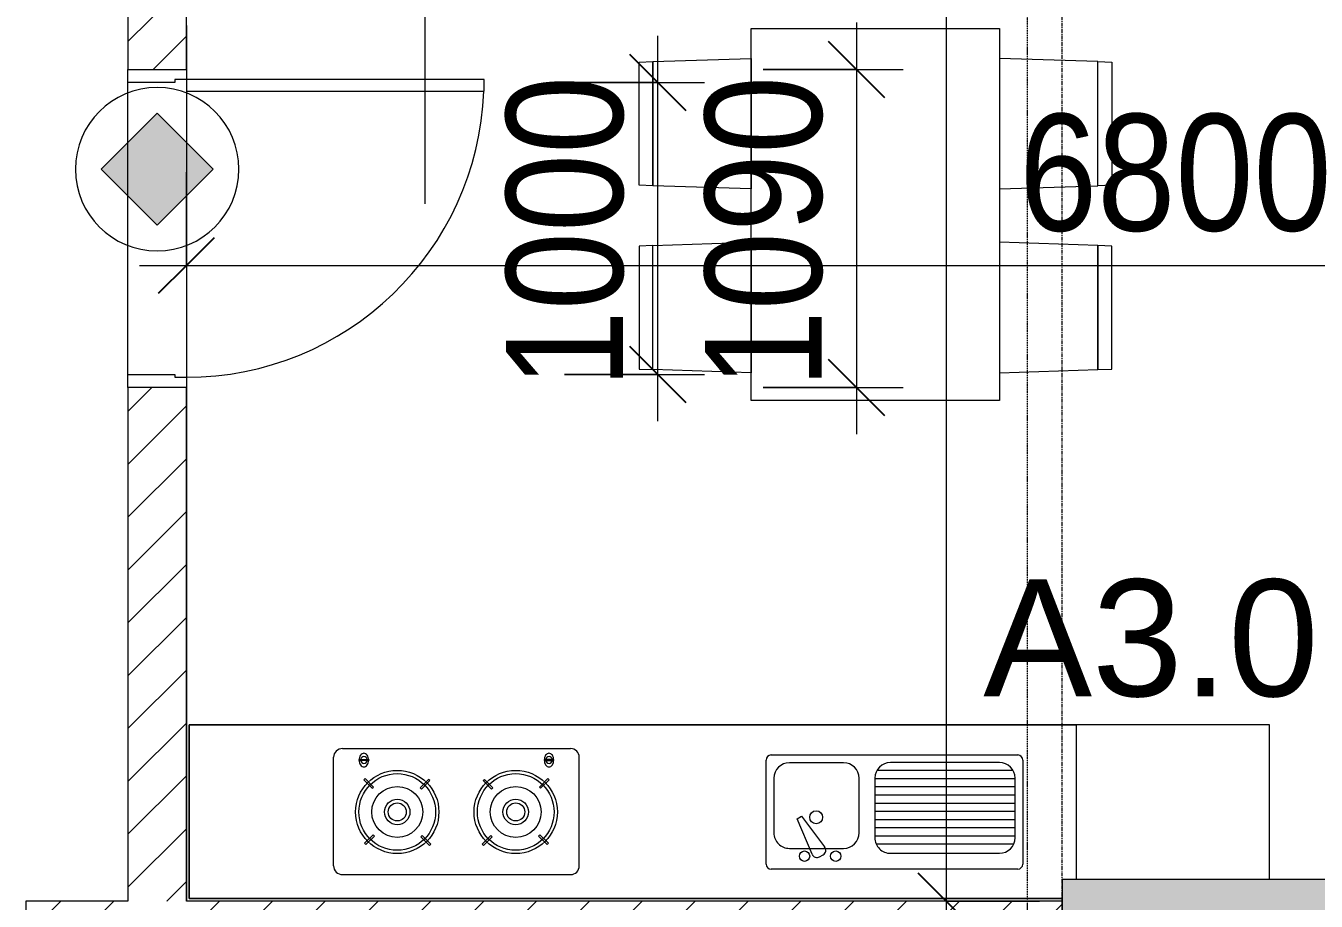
# Model space of a CAD drawing. Header units: millimetres. Extents: x 1591 to 239243, y -15958 to 82755.
# Drawn here: x 220501 to 224921, y 53637 to 56636 of the extents above; entities that cross this region are included whole.
import ezdxf

# ---------------------------------------------------------------- set-up
doc = ezdxf.new("R2010")
doc.units = ezdxf.units.MM
doc.linetypes.add('Dash Dot 3_16_', pattern=[7.9375, 4.7625, -1.5875, 0, -1.5875])
doc.linetypes.add('Grid Line', pattern=[22.225, 12.7, -3.175, 3.175, -3.175])
for name, color, linetype, lineweight in [('0-1', 250, 'Continuous', 5), ('A-ANNO-DIMS', 211, 'Continuous', 9), ('A-ANNO-DIMS-160', 211, 'Continuous', 9), ('A-ANNO-NOTE', 131, 'Continuous', 9), ('A-AREA-IDEN', 2, 'Continuous', 9), ('A-DETL-GENF-2', 10, 'Continuous', 9), ('A-DOOR-3', 10, 'Continuous', 9), ('A-DOOR-FRAM-1', 10, 'Continuous', 9), ('A-DOOR-IDEN', 31, 'Continuous', 9), ('A-FLOR-2', 9, 'Continuous', 9), ('A-WALL', 113, 'Continuous', 9), ('A-WALL-3', 113, 'Continuous', 18), ('A-WALL-PATT-2', 111, 'Continuous', 9), ('G-ANNO-SYMB-1', 111, 'Dash Dot 3_16_', 18), ('I-FURN', 30, 'Continuous', 9), ('I-FURN-1', 254, 'Continuous', 9), ('S-COLS-1', 52, 'Continuous', 5), ('S-COLS-2', 250, 'Continuous', 18), ('S-GRID-1', 1, 'Grid Line', 9)]:
    doc.layers.add(name, color=color, linetype=linetype, lineweight=lineweight)
doc.styles.add('Arial_9', font='arial_0.ttf', dxfattribs={"height": 400})
doc.styles.add('UTM Avo', font='UTM Avo.ttf', dxfattribs={"width": 0.9, "height": 400})
doc.dimstyles.new('1_Dim_chi_tiet_2_5', dxfattribs={"dimscale": 304.8, "dimtxt": 399.720379, "dimasz": 0.629921, "dimexe": 0.524934, "dimexo": 0.0625, "dimgap": 0.052493, "dimtad": 1, "dimdec": 0, "dimrnd": 5, "dimzin": 0, "dimdsep": 46, "dimtxsty": 'UTM Avo', "dimblk1": 'OBLIQUE', "dimblk2": 'OBLIQUE', "dimsah": 1, "dimcen": 0.09, "dimdle": 0.524934, "dimazin": 0, "dimtfac": 1, "dimtdec": 4, "dimtix": 1, "dimtmove": 0, "dimatfit": 3, "dimfxl": 1.049869, "dimfxlon": 1, "dimtvp": 1, "dimtolj": 1, "dimtzin": 0, "dimarcsym": 2})
pattern_1 = [(45, (101998.83, 0), (-90.50967, 90.50967), [])]

# ---------------------------------------------------------------- blocks, each defined once
blk = doc.blocks.new('NCV_TKTC_KET CAU_rvt-1-TKCS_MB TẦNG 5')
at = {"layer": 'S-COLS-1'}
blk.add_hatch(color=256, dxfattribs=at).paths.add_polyline_path([(123052.6, 53361.9), (123052.6, 53711.9), (122052.6, 53711.9), (122052.6, 53361.9), (122852.6, 53361.9)])
at = {"layer": 'S-COLS-2'}
for p, q in [((123052.6, 53711.9), (122052.6, 53711.9)), ((122052.6, 53711.9), (122052.6, 53361.9))]:
    blk.add_line(p, q, dxfattribs=at)
blk = doc.blocks.new('HE BEP A1 - HE BEP A 2-V123-TKCS_MB TẦNG 5')
at = {"layer": 'I-FURN'}
for p, q in [((710, 594.4), (3700, 594.4)), ((3700, 594.4), (3700, 0)), ((3700, 594.4), (3700, 0)), ((0, 529.4), (0, 0)), ((662.4, 0), (662.4, 529.4)), ((662.4, 0), (662.4, 529.4)), ((862.4, 494.4), (1706.9, 494.4)), ((3175.6, 513.2), (2394, 513.2)), ((844.9, 120.7), (844.9, 476.9)), ((1541.1, 452.3), (1528.6, 445.1)), ((1566.6, 443.1), (1618.1, 322.3)), ((1724.4, 476.9), (1724.4, 120.7)), ((2364, 483.2), (2364, 111.2)), ((3205.6, 483.2), (3205.6, 111.2)), ((876.4, 408.9), (1346.8, 408.9)), ((1298.3, 440.1), (924.9, 440.1)), ((1644.4, 423.2), (1459, 423.2)), ((1602.7, 313.4), (1523.8, 418.4)), ((2474.5, 410.3), (2470.1, 405.9)), ((2470.1, 405.9), (2499.2, 376.7)), ((2503.6, 381.1), (2474.5, 410.3)), ((2692.1, 413), (2663, 383.9)), ((2667.3, 379.5), (2696.5, 408.6)), ((2696.5, 408.6), (2692.1, 413)), ((2873.2, 408.6), (2877.5, 413)), ((2902.3, 379.5), (2873.2, 408.6)), ((2877.5, 413), (2906.7, 383.9)), ((3066, 381.1), (3095.1, 410.3)), ((3099.5, 405.9), (3070.4, 376.7)), ((3095.1, 410.3), (3099.5, 405.9)), ((871.5, 386.8), (871.5, 182.3)), ((871.5, 380.9), (1351.6, 380.9)), ((1351.6, 182.3), (1351.6, 386.8)), ((1405.6, 369.9), (1405.6, 183.2)), ((1697.8, 183.2), (1697.8, 369.9)), ((2499.2, 376.7), (2503.6, 381.1)), ((2663, 383.9), (2667.3, 379.5)), ((2906.7, 383.9), (2902.3, 379.5)), ((3070.4, 376.7), (3066, 381.1)), ((871.5, 352.9), (1351.6, 352.9)), ((871.5, 324.9), (1351.6, 324.9)), ((1618.1, 322.3), (1602.7, 313.4)), ((871.5, 296.9), (1351.6, 296.9)), ((871.5, 268.9), (1351.6, 268.9)), ((871.5, 240.9), (1351.6, 240.9)), ((871.5, 212.9), (1351.6, 212.9)), ((871.5, 184.9), (1351.6, 184.9)), ((2467.4, 188.3), (2496.5, 217.4)), ((2471.8, 183.9), (2467.4, 188.3)), ((2500.9, 213), (2471.8, 183.9)), ((2496.5, 217.4), (2500.9, 213)), ((2660.2, 215.8), (2664.6, 220.2)), ((2689.3, 186.7), (2660.2, 215.8)), ((2664.6, 220.2), (2693.7, 191.1)), ((2693.7, 191.1), (2689.3, 186.7)), ((2905, 220.2), (2875.9, 191.1)), ((2875.9, 191.1), (2880.3, 186.7)), ((2880.3, 186.7), (2909.4, 215.8)), ((2909.4, 215.8), (2905, 220.2)), ((3073.1, 217.4), (3068.7, 213)), ((3068.7, 213), (3097.9, 183.9)), ((3102.3, 188.3), (3073.1, 217.4)), ((3097.9, 183.9), (3102.3, 188.3)), ((877.9, 156.9), (1345.2, 156.9)), ((1706.9, 103.2), (862.4, 103.2)), ((924.9, 128.9), (1298.3, 128.9)), ((1459, 129.9), (1644.4, 129.9)), ((2451.6, 122.3), (2451.6, 118.3)), ((2484.1, 122.3), (2451.6, 122.3)), ((2451.6, 118.3), (2484.1, 118.3)), ((2484.1, 118.3), (2484.1, 122.3)), ((3085.5, 118.3), (3085.5, 122.3)), ((3085.5, 122.3), (3118, 122.3)), ((3118, 118.3), (3085.5, 118.3)), ((3118, 122.3), (3118, 118.3)), ((3175.6, 81.2), (2394, 81.2)), ((0, 0), (662.4, 0)), ((3700, 0), (662.4, 0))]:
    blk.add_line(p, q, dxfattribs=at)
for centre, radius in [((1485.9, 449.9), 17.8), ((1592.6, 449.9), 17.8), ((2581.9, 298.5), 142.6), ((2581.9, 298.5), 131.3), ((2987.7, 298.5), 142.6), ((2987.7, 298.5), 131.3), ((2581.9, 298.5), 87.2), ((2987.7, 298.5), 87.2), ((1552.8, 316.6), 22.2), ((2581.9, 298.5), 43.6), ((2581.9, 298.5), 30.9), ((2987.7, 298.5), 43.6), ((2987.7, 298.5), 30.9)]:
    blk.add_circle(centre, radius, dxfattribs=at)
for centre, radius, start, end in [((862.4, 476.9), 17.5, 90, 180), ((1706.9, 476.9), 17.5, 0, 90), ((2394, 483.2), 30, 90, 180), ((3175.6, 483.2), 30, 360, 90), ((1537.5, 429.7), 17.8, 119.9521, 219.4618), ((1549.9, 436.9), 17.8, 20.5379, 119.9521), ((924.9, 386.8), 53.3, 90, 180), ((1298.3, 386.8), 53.3, 360, 90), ((1459, 369.9), 53.3, 90, 180), ((1644.4, 369.9), 53.3, 360, 90), ((924.9, 182.3), 53.3, 180, 270), ((1298.3, 182.3), 53.3, 270, 360), ((1459, 183.2), 53.3, 180, 270), ((1644.4, 183.2), 53.3, 270, 360), ((2476.6, 123.1), 24.7, 145.204, 163.9419), ((2471.3, 126.9), 18.1, 120.7976, 145.204), ((2467.9, 132.6), 11.5, 90, 120.7976), ((2467.9, 132.6), 11.5, 59.2024, 90), ((2464.5, 126.9), 18.1, 34.796, 59.2024), ((2459.1, 123.1), 24.7, 16.0581, 34.796), ((3110.5, 123.1), 24.7, 145.204, 163.9419), ((3105.2, 126.9), 18.1, 120.7976, 145.204), ((3101.8, 132.6), 11.5, 90, 120.7976), ((3101.8, 132.6), 11.5, 59.2024, 90), ((3098.4, 126.9), 18.1, 34.796, 59.2024), ((3093, 123.1), 24.7, 16.0581, 34.796), ((862.4, 120.7), 17.5, 180, 270), ((1706.9, 120.7), 17.5, 270, 360), ((2394, 111.2), 30, 180, 270), ((2485.1, 120.7), 33.5, 163.9419, 180), ((2485.1, 120.7), 33.5, 180, 196.0581), ((2476.6, 118.2), 24.7, 196.0581, 214.796), ((2467.8, 120.3), 11.6, 9.9102, 170.0898), ((2467.8, 120.3), 11.6, 189.7177, 350.2823), ((2471.3, 114.5), 18.1, 214.796, 239.2024), ((2467.9, 108.8), 11.5, 239.2024, 270), ((2467.9, 108.8), 11.5, 270, 300.7976), ((2464.5, 114.5), 18.1, 300.7976, 325.204), ((2459.1, 118.2), 24.7, 325.204, 343.9419), ((2450.6, 120.7), 33.5, 0, 16.0581), ((2450.6, 120.7), 33.5, 343.9419, 0), ((3119, 120.7), 33.5, 163.9419, 180), ((3119, 120.7), 33.5, 180, 196.0581), ((3110.5, 118.2), 24.7, 196.0581, 214.796), ((3105.2, 114.5), 18.1, 214.796, 239.2024), ((3101.8, 120.3), 11.6, 9.9102, 170.0898), ((3101.8, 120.3), 11.6, 189.7177, 350.2823), ((3101.8, 108.8), 11.5, 239.2024, 270), ((3101.8, 108.8), 11.5, 270, 300.7976), ((3098.4, 114.5), 18.1, 300.7976, 325.204), ((3093, 118.2), 24.7, 325.204, 343.9419), ((3084.5, 120.7), 33.5, 0, 16.0581), ((3084.5, 120.7), 33.5, 343.9419, 0), ((3175.6, 111.2), 30, 270, 0)]:
    blk.add_arc(centre, radius, start, end, dxfattribs=at)
at = {"layer": 'I-FURN-1'}
for p, q in [((3700, 594.4), (710, 594.4)), ((3700, 0), (3700, 594.4)), ((0, 529.4), (0, 0)), ((0, 0), (3700, 0))]:
    blk.add_line(p, q, dxfattribs=at)
blk = doc.blocks.new('RES_BAN AN 1 - RES_BAN AN 1-885813-TKCS_MB TẦNG 5')
at = {"layer": 'I-FURN-1'}
for p, q in [((-425, 1275), (425, 1275)), ((-425, 0), (-425, 1275)), ((425, 1275), (425, 0)), ((-761.9, 1168.8), (-809.6, 1167.2)), ((-809.6, 1167.2), (-809.6, 745.3)), ((-425, 1180), (-761.9, 1168.8)), ((-761.9, 1168.8), (-761.9, 743.8)), ((-761.9, 743.8), (-761.9, 1168.8)), ((-425, 732.5), (-425, 1180)), ((425, 1180), (761.9, 1168.8)), ((425, 732.5), (425, 1180)), ((761.9, 1168.8), (761.9, 743.8)), ((761.9, 1168.8), (761.9, 743.8)), ((809.6, 1167.2), (761.9, 1168.8)), ((809.6, 745.3), (809.6, 1167.2)), ((-809.6, 745.3), (-761.9, 743.8)), ((-761.9, 743.8), (-425, 732.5)), ((761.9, 743.8), (425, 732.5)), ((761.9, 743.8), (809.6, 745.3)), ((-809.6, 536.9), (-761.9, 538.5)), ((-809.6, 115.1), (-809.6, 536.9)), ((-425, 549.7), (-761.9, 538.5)), ((-761.9, 538.5), (-761.9, 113.5)), ((-761.9, 538.5), (-761.9, 113.5)), ((-425, 102.3), (-425, 549.7)), ((425, 549.7), (761.9, 538.5)), ((425, 102.3), (425, 549.7)), ((761.9, 538.5), (761.9, 113.5)), ((761.9, 538.5), (809.6, 536.9)), ((761.9, 113.5), (761.9, 538.5)), ((809.6, 536.9), (809.6, 115.1)), ((-761.9, 113.5), (-809.6, 115.1)), ((-761.9, 113.5), (-425, 102.3)), ((761.9, 113.5), (425, 102.3)), ((809.6, 115.1), (761.9, 113.5)), ((425, 0), (-425, 0))]:
    blk.add_line(p, q, dxfattribs=at)
blk = doc.blocks.new('NCV_TKTC_TANG 5_rvt-1-TKCS_MB TẦNG 5')
at = {"layer": 'A-FLOR-2'}
blk.add_line((119052.6, 56636.9), (119052.6, 53637.4), dxfattribs=at)
at = {"layer": 'I-FURN-1', "rotation": 180}
for name, p in [('RES_BAN AN 1 - RES_BAN AN 1-885813-TKCS_MB TẦNG 5', (121412.6, 56626.9)), ('HE BEP A1 - HE BEP A 2-V123-TKCS_MB TẦNG 5', (122762.6, 54241.3))]:
    blk.add_blockref(name, p, dxfattribs=at)
blk = doc.blocks.new('FD_05 - FD_05-1000x2200mm-835433-TKCS_MB TẦNG 5')
at = {"layer": 'A-DETL-GENF-2'}
for p, q in [((510, -100), (470, -100)), ((470, -100), (470, -1120)), ((510, -1120), (510, -100)), ((470, -1120), (510, -1120))]:
    blk.add_line(p, q, dxfattribs=at)
blk.add_arc((510, -100), 1020, 180, 267.7525, dxfattribs=at)
at = {"layer": 'A-DOOR-FRAM-1'}
for p, q in [((-545, 100), (-500, 100)), ((-545, -100), (-545, 100)), ((-500, 100), (-500, -60)), ((500, 100), (545, 100)), ((500, -60), (500, 100)), ((545, 100), (545, -100)), ((-500, -60), (-510, -60)), ((-510, -60), (-510, -100)), ((510, -60), (500, -60)), ((510, -100), (510, -60)), ((-510, -100), (-545, -100)), ((545, -100), (510, -100))]:
    blk.add_line(p, q, dxfattribs=at)
blk = doc.blocks.new('DIMBLOCK75-TKCS_MB TẦNG 5')
at = {"layer": 'A-ANNO-DIMS-160'}
for p, q in [((223653.5, 61796.9), (223653.5, 53476.9)), ((223973.5, 61636.9), (223493.5, 61636.9)), ((223653.5, 61636.9), (223973.5, 61636.9)), ((223973.5, 53636.9), (223493.5, 53636.9)), ((223653.5, 53636.9), (223973.5, 53636.9))]:
    blk.add_line(p, q, dxfattribs=at)
at = {"layer": 'A-ANNO-DIMS-160', "lineweight": 25}
for p, q in [((223653.5, 61636.9), (223557.5, 61732.9)), ((223653.5, 61636.9), (223749.5, 61540.9)), ((223653.5, 53636.9), (223557.5, 53732.9)), ((223653.5, 53636.9), (223749.5, 53540.9))]:
    blk.add_line(p, q, dxfattribs=at)
at = {"layer": 'A-ANNO-DIMS-160', "color": 0, "insert": (223133.9, 57089.2), "char_height": 400, "width": 1314.636, "attachment_point": 1, "rotation": 90, "line_spacing_factor": 1.110334, "style": 'UTM Avo'}
blk.add_mtext('8000', dxfattribs=at)
blk = doc.blocks.new('_Oblique')
at = {"color": 0, "linetype": 'ByBlock', "lineweight": -2}
blk.add_line((-0.5, -0.5), (0.5, 0.5), dxfattribs=at)
blk = doc.blocks.new('DIMBLOCK76-TKCS_MB TẦNG 5')
at = {"layer": 'A-ANNO-DIMS-160'}
for p, q in [((221051.3, 56134.5), (221051.3, 55654.5)), ((221051.3, 55814.5), (221051.3, 56134.5)), ((227851.4, 56134.5), (227851.4, 55654.5)), ((227851.4, 55814.5), (227851.4, 56134.5)), ((220891.3, 55814.5), (228011.4, 55814.5))]:
    blk.add_line(p, q, dxfattribs=at)
at = {"layer": 'A-ANNO-DIMS-160', "lineweight": 25}
for p, q in [((221051.3, 55814.5), (221147.3, 55910.5)), ((227851.4, 55814.5), (227947.4, 55910.5)), ((221051.3, 55814.5), (220955.3, 55718.5)), ((227851.4, 55814.5), (227755.4, 55718.5))]:
    blk.add_line(p, q, dxfattribs=at)
at = {"layer": 'A-ANNO-DIMS-160', "color": 0, "insert": (223903.6, 56334.2), "char_height": 400, "width": 1314.636, "attachment_point": 1, "line_spacing_factor": 1.110334, "style": 'UTM Avo'}
blk.add_mtext('6800', dxfattribs=at)
blk = doc.blocks.new('DIMBLOCK208-TKCS_MB TẦNG 5')
at = {"layer": 'A-ANNO-DIMS-160'}
for p, q in [((223347, 56646.9), (223347, 55236.9)), ((223027, 56486.9), (223507, 56486.9)), ((223347, 56486.9), (223027, 56486.9)), ((223027, 55396.9), (223507, 55396.9)), ((223347, 55396.9), (223027, 55396.9))]:
    blk.add_line(p, q, dxfattribs=at)
at = {"layer": 'A-ANNO-DIMS-160', "lineweight": 25}
for p, q in [((223347, 56486.9), (223251, 56582.9)), ((223347, 56486.9), (223443, 56390.9)), ((223347, 55396.9), (223251, 55492.9)), ((223347, 55396.9), (223443, 55300.9))]:
    blk.add_line(p, q, dxfattribs=at)
at = {"layer": 'A-ANNO-DIMS-160', "color": 0, "insert": (222827.4, 55394.2), "char_height": 400, "width": 1314.636, "attachment_point": 1, "rotation": 90, "line_spacing_factor": 1.110334, "style": 'UTM Avo'}
blk.add_mtext('1090', dxfattribs=at)
blk = doc.blocks.new('DIMBLOCK209-TKCS_MB TẦNG 5')
at = {"layer": 'A-ANNO-DIMS-160'}
for p, q in [((222666.2, 55281.9), (222666.2, 56601.9)), ((222346.2, 56441.9), (222826.2, 56441.9)), ((222666.2, 56441.9), (222346.2, 56441.9)), ((222346.2, 55441.9), (222826.2, 55441.9)), ((222666.2, 55441.9), (222346.2, 55441.9))]:
    blk.add_line(p, q, dxfattribs=at)
at = {"layer": 'A-ANNO-DIMS-160', "lineweight": 25}
for p, q in [((222666.2, 56441.9), (222570.2, 56537.9)), ((222666.2, 56441.9), (222762.2, 56345.9)), ((222666.2, 55441.9), (222570.2, 55537.9)), ((222666.2, 55441.9), (222762.2, 55345.9))]:
    blk.add_line(p, q, dxfattribs=at)
at = {"layer": 'A-ANNO-DIMS-160', "color": 0, "insert": (222146.5, 55394.2), "char_height": 400, "width": 1314.636, "attachment_point": 1, "rotation": 90, "line_spacing_factor": 1.110334, "style": 'UTM Avo'}
blk.add_mtext('1000', dxfattribs=at)
blk = doc.blocks.new('HDNDCT_GHI CHÚ CỬA CHỐNG CHÁY EI30 - HDNDCT_GHI CHÚ CỬA CHỐNG CHÁY EI30-2461928-TKCS_MB TẦNG 5')
at = {"layer": 'A-ANNO-NOTE'}
blk.add_hatch(color=256, dxfattribs=at).paths.add_polyline_path([(-1.2, 0), (0, 1.2), (1.2, 0), (0, -1.2)])
for p, q in [((0, 1.2), (-1.2, 0)), ((1.2, 0), (0, 1.2)), ((-1.2, 0), (0, -1.2)), ((0, -1.2), (1.2, 0))]:
    blk.add_line(p, q, dxfattribs=at)
for start, end in [(360, 180), (180, 360)]:
    blk.add_arc((0, 0), 1.75, start, end, dxfattribs=at)

msp = doc.modelspace()

# ---------------------------------------------------------------- hatches: boundary and pattern name
at = {"layer": 'A-WALL-PATT-2'}
h = msp.add_hatch(dxfattribs=at)
h.set_pattern_fill('FP_1', color=256, style=0, pattern_type=2)
h.set_pattern_definition(pattern_1)
h.paths.add_polyline_path([(220851.8, 53637.4), (221051.3, 53637.4), (221051.3, 55396.9), (220851.3, 55396.9), (220851.3, 53637.4)])
h.paths.add_polyline_path([(221011.3, 56486.9), (221051.3, 56486.9), (221051.3, 57686.9), (220851.3, 57686.9), (220851.3, 56486.9), (220983.2, 56486.9)])
h = msp.add_hatch(dxfattribs=at)
h.set_pattern_fill('FP_1', color=256, style=0, pattern_type=2)
h.set_pattern_definition(pattern_1)
h.paths.add_polyline_path([(221151.4, 53437.4), (224051.4, 53437.4), (224051.4, 53637.4), (220501.4, 53636.9), (220501.4, 53437.4), (220851.3, 53437.4), (220851.3, 53636.9), (221051.3, 53636.9), (221051.3, 53437.4)])

# ---------------------------------------------------------------- linework, layer by layer
at = {"layer": 'A-DOOR-IDEN'}
msp.add_line((221869.3, 56025.9), (221869.3, 56759.6), dxfattribs=at)
at = {"layer": 'A-WALL'}
for p, q in [((221051.3, 56451.9), (221051.3, 55431.9)), ((220851.3, 55441.9), (220851.3, 56441.9))]:
    msp.add_line(p, q, dxfattribs=at)
at = {"layer": 'A-WALL-3'}
for p, q in [((221051.3, 56486.9), (221051.3, 58536.9)), ((220851.3, 57686.9), (220851.3, 56486.9)), ((220851.3, 55396.9), (220851.3, 53637.4)), ((221051.3, 53637.4), (221051.3, 55396.9)), ((220851.3, 53637.4), (220501.4, 53637.4)), ((220501.4, 53637.4), (220501.4, 50536.9)), ((224051.4, 53637.4), (221051.3, 53637.4)), ((224051.4, 53437.4), (224051.4, 53637.4))]:
    msp.add_line(p, q, dxfattribs=at)
at = {"layer": 'G-ANNO-SYMB-1'}
msp.add_line((223931.4, 82373.8), (223931.4, 13547.9), dxfattribs=at)
at = {"layer": 'S-GRID-1'}
msp.add_line((224051.4, 19118.3), (224051.4, 76659.6), dxfattribs=at)

# ---------------------------------------------------------------- block references
at = {"layer": '0-1'}
for name in ['NCV_TKTC_KET CAU_rvt-1-TKCS_MB TẦNG 5', 'NCV_TKTC_TANG 5_rvt-1-TKCS_MB TẦNG 5']:
    msp.add_blockref(name, (101998.8, 0), dxfattribs=at)
at = {"layer": 'A-ANNO-NOTE', "xscale": 160, "yscale": 160, "zscale": 160}
msp.add_blockref('HDNDCT_GHI CHÚ CỬA CHỐNG CHÁY EI30 - HDNDCT_GHI CHÚ CỬA CHỐNG CHÁY EI30-2461928-TKCS_MB TẦNG 5', (220951.3, 56144.8), dxfattribs=at)
at = {"layer": 'A-DOOR-3', "rotation": 90.0000000000001}
msp.add_blockref('FD_05 - FD_05-1000x2200mm-835433-TKCS_MB TẦNG 5', (220951.3, 55941.9), dxfattribs=at)

# ---------------------------------------------------------------- texts
at = {"layer": 'A-AREA-IDEN', "insert": (224899.4, 54333.7), "char_height": 400, "width": 2233.6, "attachment_point": 8, "line_spacing_factor": 0.936439, "style": 'Arial_9'}
msp.add_mtext('\\pt8,16,24,32,40,48,56,64,72,80,88,96,104,112,120,128,136,144,152,160,168,176,184,192,200,208,216,224,232,240,248,256;A3.05.06', dxfattribs=at)

# ---------------------------------------------------------------- dimensions: what is measured, and where the dimension line sits
at = {"layer": 'A-ANNO-DIMS'}
for base, p1, p2, override, picture, middle in [((223653.5, 53636.9), (223973.5, 61636.9), (223973.5, 53636.9), {"dimpost": '<>', "dimfxl": 8000}, 'DIMBLOCK75-TKCS_MB TẦNG 5', (223430.5, 57636.9)), ((222666.2, 56441.9), (222346.2, 55441.9), (222346.2, 56441.9), {"dimpost": '<>', "dimfxl": 1000}, 'DIMBLOCK209-TKCS_MB TẦNG 5', (222443.2, 55941.9)), ((223347, 55396.9), (223027, 56486.9), (223027, 55396.9), {"dimpost": '<>', "dimfxl": 1090}, 'DIMBLOCK208-TKCS_MB TẦNG 5', (223124, 55941.9))]:
    dim = msp.add_linear_dim(base=base, p1=p1, p2=p2, angle=90, dimstyle='1_Dim_chi_tiet_2_5', override=override, dxfattribs=at)
    dim.commit()
    dim.dimension.update_dxf_attribs({"geometry": picture, "text_midpoint": middle})
dim = msp.add_linear_dim(base=(227851.4, 55814.5), p1=(221051.3, 56134.5), p2=(227851.4, 56134.5), dimstyle='1_Dim_chi_tiet_2_5', override={"dimpost": '<>', "dimfxl": 6800.071331}, dxfattribs=at)
dim.commit()
dim.dimension.update_dxf_attribs({"geometry": 'DIMBLOCK76-TKCS_MB TẦNG 5', "text_midpoint": (224451.4, 56037.5)})

doc.saveas('drawing.dxf')
